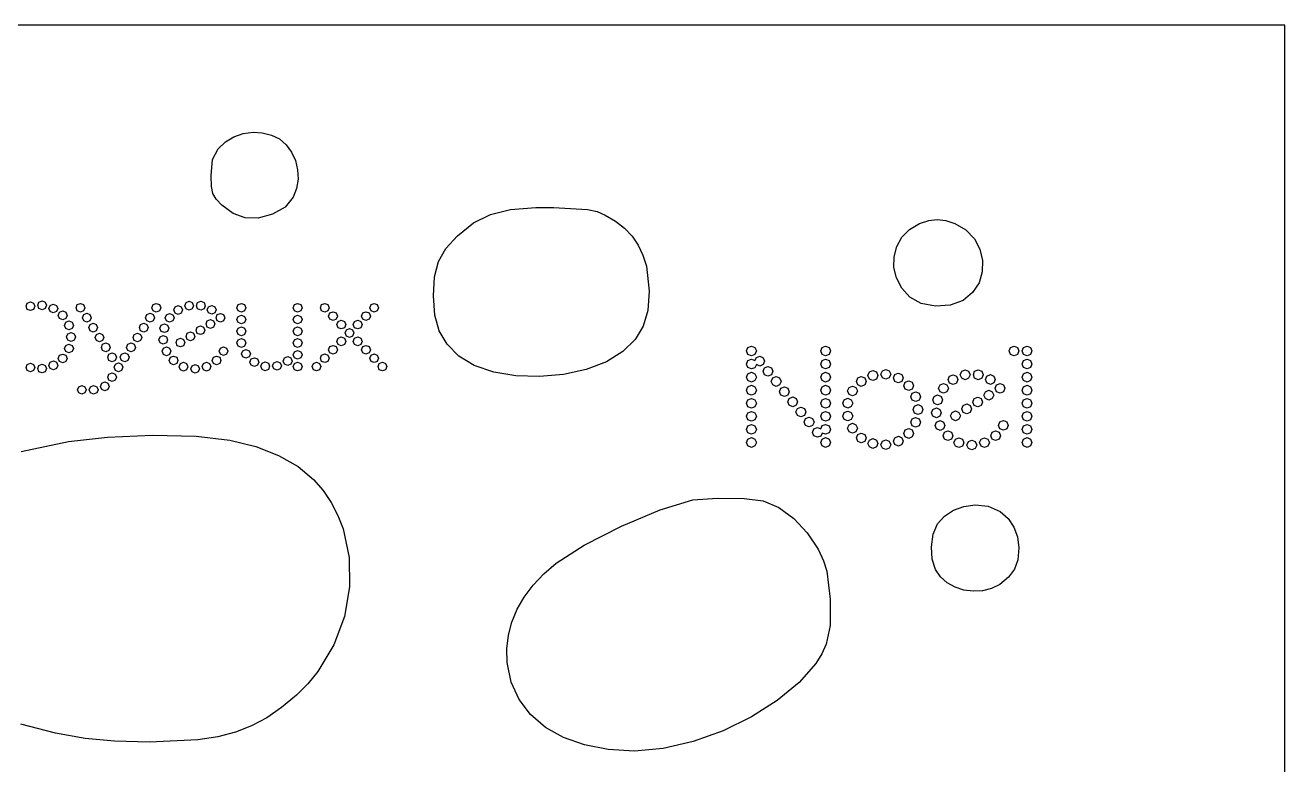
# Model space of a CAD drawing. Extents: x 0 to 84, y 0 to 59.2.
# Drawn here: x 29.6 to 84, y 27.3 to 59.2 of the extents above; entities that cross this region are included whole.
import ezdxf

# ---------------------------------------------------------------- set-up
doc = ezdxf.new("R2010")
doc.units = 0
doc.layers.get('0').update_dxf_attribs({"linetype": 'CONTINUOUS'})

msp = doc.modelspace()

# ---------------------------------------------------------------- linework, layer by layer
at = {"color": 7}
for points in [[(-0.000003, 59.2), (-0.000003, 29.600181), (-0.000003, -0.00008), (41.99996, -0.00008), (83.999923, -0.00008), (83.999923, 29.600181), (83.999923, 59.2), (41.99996, 59.2), (-0.000003, 59.2), (-0.000003, 59.2)], [(39.466572, 54.580375), (39.865917, 54.556249), (40.26385, 54.456021), (40.606766, 54.283338), (40.896686, 54.030017), (41.127869, 53.713012), (41.294574, 53.349275), (41.391061, 52.955761), (41.411588, 52.549423), (41.350414, 52.147215), (41.201799, 51.76609), (40.858991, 51.345432), (40.306184, 51.036281), (39.693225, 50.869453), (39.130117, 50.877499), (38.609009, 51.062942), (38.12205, 51.428306), (37.872653, 51.691201), (37.733479, 51.92998), (37.673057, 52.232115), (37.65991, 52.685076), (37.724781, 53.399826), (37.968151, 53.86115), (38.274787, 54.159052), (38.636404, 54.380972), (39.0385, 54.522786), (39.466572, 54.580375), (39.466572, 54.580375)], [(51.672685, 51.320708), (52.429835, 51.320267), (53.901654, 51.239085), (54.32192, 51.145259), (54.669973, 50.995712), (55.116962, 50.732626), (55.502756, 50.42931), (55.827847, 50.084815), (56.092728, 49.698188), (56.297889, 49.268479), (56.443824, 48.794738), (56.559982, 47.711351), (56.500891, 46.870439), (56.307892, 46.194298), (55.957392, 45.624595), (55.4258, 45.103), (54.716627, 44.654671), (53.844728, 44.324335), (52.866531, 44.113421), (51.838467, 44.023356), (50.816966, 44.055568), (49.858457, 44.211487), (49.019369, 44.492539), (48.356133, 44.900153), (47.842733, 45.423649), (47.503904, 45.996519), (47.3147, 46.673294), (47.250174, 47.508504), (47.299806, 48.334042), (47.468846, 48.993598), (47.787511, 49.559387), (48.286018, 50.103625), (48.976979, 50.657988), (49.712555, 51.026978), (50.581528, 51.238563), (51.672685, 51.320708), (51.672685, 51.320708)], [(68.998927, 50.803007), (69.365931, 50.760099), (69.76181, 50.631028), (70.239674, 50.352894), (70.600079, 49.974658), (70.839741, 49.52673), (70.955375, 49.039522), (70.943696, 48.543443), (70.801421, 48.068906), (70.525264, 47.64632), (70.111942, 47.306097), (69.554325, 47.099334), (68.91662, 47.061085), (68.302539, 47.182494), (67.815797, 47.454705), (67.467504, 47.844532), (67.239649, 48.279822), (67.129275, 48.738875), (67.133422, 49.199988), (67.249131, 49.641461), (67.473444, 50.041592), (67.803401, 50.378682), (68.236044, 50.631028), (68.631923, 50.760099), (68.998927, 50.803007), (68.998927, 50.803007)], [(29.862637, 47.250094), (29.99493, 47.194531), (30.050934, 47.057389), (29.99493, 46.920247), (29.862637, 46.869094), (29.725495, 46.920247), (29.669934, 47.057389), (29.725495, 47.194531), (29.862637, 47.250094), (29.862637, 47.250094)], [(30.360495, 47.290663), (30.497637, 47.235101), (30.553642, 47.102809), (30.497637, 46.965667), (30.360495, 46.909663), (30.228646, 46.965667), (30.172642, 47.102809), (30.228646, 47.235101), (30.360495, 47.290663), (30.360495, 47.290663)], [(30.848212, 47.153521), (30.985354, 47.097959), (31.041358, 46.965667), (30.985354, 46.828524), (30.848212, 46.772521), (30.716362, 46.828524), (30.660358, 46.965667), (30.716362, 47.097959), (30.848212, 47.153521), (30.848212, 47.153521)], [(31.254788, 46.854101), (31.386637, 46.798097), (31.442642, 46.660955), (31.386637, 46.528663), (31.254788, 46.473101), (31.117646, 46.528663), (31.061642, 46.660955), (31.117646, 46.798097), (31.254788, 46.854101), (31.254788, 46.854101)], [(32.021638, 47.184389), (32.153489, 47.128386), (32.209494, 46.996094), (32.153489, 46.858952), (32.021638, 46.803389), (31.884496, 46.858952), (31.828494, 46.996094), (31.884496, 47.128386), (32.021638, 47.184389), (32.021638, 47.184389)], [(32.295924, 46.757528), (32.427773, 46.701524), (32.483778, 46.564382), (32.427773, 46.432531), (32.295924, 46.376528), (32.158782, 46.432531), (32.102778, 46.564382), (32.158782, 46.701524), (32.295924, 46.757528), (32.295924, 46.757528)], [(35.023778, 46.757528), (35.15607, 46.701524), (35.211632, 46.564382), (35.15607, 46.432531), (35.023778, 46.376528), (34.886636, 46.432531), (34.830632, 46.564382), (34.886636, 46.701524), (35.023778, 46.757528), (35.023778, 46.757528)], [(35.293212, 47.184389), (35.430354, 47.128386), (35.485918, 46.996094), (35.430354, 46.858952), (35.293212, 46.803389), (35.16092, 46.858952), (35.104918, 46.996094), (35.16092, 47.128386), (35.293212, 47.184389), (35.293212, 47.184389)], [(36.23998, 47.087816), (36.371829, 47.031813), (36.427834, 46.899521), (36.371829, 46.762379), (36.23998, 46.706816), (36.102395, 46.762379), (36.046833, 46.899521), (36.102395, 47.031813), (36.23998, 47.087816), (36.23998, 47.087816)], [(36.706969, 47.27567), (36.844111, 47.219667), (36.900116, 47.082524), (36.844111, 46.950674), (36.706969, 46.89467), (36.575117, 46.950674), (36.519115, 47.082524), (36.575117, 47.219667), (36.706969, 47.27567), (36.706969, 47.27567)], [(37.214969, 47.27567), (37.352111, 47.219667), (37.408116, 47.082524), (37.352111, 46.950674), (37.214969, 46.89467), (37.077827, 46.950674), (37.027116, 47.082524), (37.077827, 47.219667), (37.214969, 47.27567), (37.214969, 47.27567)], [(37.687692, 47.092667), (37.819541, 47.036663), (37.875546, 46.899521), (37.819541, 46.76767), (37.687692, 46.711667), (37.55055, 46.76767), (37.494546, 46.899521), (37.55055, 47.036663), (37.687692, 47.092667), (37.687692, 47.092667)], [(38.965628, 47.184389), (39.09748, 47.128386), (39.153484, 46.996094), (39.09748, 46.858952), (38.965628, 46.803389), (38.828486, 46.858952), (38.772484, 46.996094), (38.828486, 47.128386), (38.965628, 47.184389), (38.965628, 47.184389)], [(41.393622, 47.184389), (41.530764, 47.128386), (41.586768, 46.996094), (41.530764, 46.858952), (41.393622, 46.803389), (41.261772, 46.858952), (41.205768, 46.996094), (41.261772, 47.128386), (41.393622, 47.184389), (41.393622, 47.184389)], [(42.56705, 47.184389), (42.6989, 47.128386), (42.754904, 46.996094), (42.6989, 46.858952), (42.56705, 46.803389), (42.429906, 46.858952), (42.373904, 46.996094), (42.429906, 47.128386), (42.56705, 47.184389), (42.56705, 47.184389)], [(42.922474, 46.823674), (43.054764, 46.76767), (43.110328, 46.630528), (43.054764, 46.498236), (42.922474, 46.442674), (42.78533, 46.498236), (42.729328, 46.630528), (42.78533, 46.76767), (42.922474, 46.823674), (42.922474, 46.823674)], [(44.339758, 46.823674), (44.4769, 46.76767), (44.532904, 46.630528), (44.4769, 46.498236), (44.339758, 46.442674), (44.207906, 46.498236), (44.151904, 46.630528), (44.207906, 46.76767), (44.339758, 46.823674), (44.339758, 46.823674)], [(44.695622, 47.184389), (44.832764, 47.128386), (44.888328, 46.996094), (44.832764, 46.858952), (44.695622, 46.803389), (44.56333, 46.858952), (44.507328, 46.996094), (44.56333, 47.128386), (44.695622, 47.184389), (44.695622, 47.184389)], [(31.523782, 46.422389), (31.656072, 46.366386), (31.712076, 46.229243), (31.656072, 46.096952), (31.523782, 46.041389), (31.386637, 46.096952), (31.331076, 46.229243), (31.386637, 46.366386), (31.523782, 46.422389), (31.523782, 46.422389)], [(32.564918, 46.325816), (32.70206, 46.269813), (32.758061, 46.137521), (32.70206, 46.000379), (32.564918, 45.944816), (32.433066, 46.000379), (32.377061, 46.137521), (32.433066, 46.269813), (32.564918, 46.325816), (32.564918, 46.325816)], [(34.749494, 46.325816), (34.886636, 46.269813), (34.942638, 46.137521), (34.886636, 46.000379), (34.749494, 45.944816), (34.61235, 46.000379), (34.561638, 46.137521), (34.61235, 46.269813), (34.749494, 46.325816), (34.749494, 46.325816)], [(35.640257, 46.30024), (35.77255, 46.244236), (35.828111, 46.107094), (35.77255, 45.975243), (35.640257, 45.91924), (35.503115, 45.975243), (35.447111, 46.107094), (35.503115, 46.244236), (35.640257, 46.30024), (35.640257, 46.30024)], [(35.863829, 46.747386), (36.000971, 46.691382), (36.056975, 46.559531), (36.000971, 46.422389), (35.863829, 46.366386), (35.73198, 46.422389), (35.675975, 46.559531), (35.73198, 46.691382), (35.863829, 46.747386), (35.863829, 46.747386)], [(37.199976, 46.213809), (37.331828, 46.158247), (37.387829, 46.025955), (37.331828, 45.888813), (37.199976, 45.832809), (37.062834, 45.888813), (37.006829, 46.025955), (37.062834, 46.158247), (37.199976, 46.213809), (37.199976, 46.213809)], [(37.631688, 46.483243), (37.76398, 46.42724), (37.819541, 46.295389), (37.76398, 46.158247), (37.631688, 46.102243), (37.494546, 46.158247), (37.438541, 46.295389), (37.494546, 46.42724), (37.631688, 46.483243), (37.631688, 46.483243)], [(38.0634, 46.752236), (38.195692, 46.696674), (38.251253, 46.559531), (38.195692, 46.42724), (38.0634, 46.371236), (37.926258, 46.42724), (37.870253, 46.559531), (37.926258, 46.696674), (38.0634, 46.752236), (38.0634, 46.752236)], [(38.965628, 46.676389), (39.09748, 46.620386), (39.153484, 46.488094), (39.09748, 46.350952), (38.965628, 46.295389), (38.828486, 46.350952), (38.772484, 46.488094), (38.828486, 46.620386), (38.965628, 46.676389), (38.965628, 46.676389)], [(41.393622, 46.676389), (41.530764, 46.620386), (41.586768, 46.488094), (41.530764, 46.350952), (41.393622, 46.295389), (41.261772, 46.350952), (41.205768, 46.488094), (41.261772, 46.620386), (41.393622, 46.676389), (41.393622, 46.676389)], [(43.277896, 46.457667), (43.410188, 46.401663), (43.466192, 46.269813), (43.410188, 46.13267), (43.277896, 46.076667), (43.140754, 46.13267), (43.085192, 46.269813), (43.140754, 46.401663), (43.277896, 46.457667), (43.277896, 46.457667)], [(43.984334, 46.457667), (44.121476, 46.401663), (44.17748, 46.269813), (44.121476, 46.13267), (43.984334, 46.076667), (43.852042, 46.13267), (43.79648, 46.269813), (43.852042, 46.401663), (43.984334, 46.457667), (43.984334, 46.457667)], [(31.615504, 45.924531), (31.747354, 45.868528), (31.803358, 45.736236), (31.747354, 45.599094), (31.615504, 45.543531), (31.478362, 45.599094), (31.422358, 45.736236), (31.478362, 45.868528), (31.615504, 45.924531), (31.615504, 45.924531)], [(32.839202, 45.898955), (32.976784, 45.842952), (33.032348, 45.711101), (32.976784, 45.573959), (32.839202, 45.517955), (32.70735, 45.573959), (32.651348, 45.711101), (32.70735, 45.842952), (32.839202, 45.898955), (32.839202, 45.898955)], [(34.475208, 45.898955), (34.61235, 45.842952), (34.668354, 45.711101), (34.61235, 45.573959), (34.475208, 45.517955), (34.342918, 45.573959), (34.287354, 45.711101), (34.342918, 45.842952), (34.475208, 45.898955), (34.475208, 45.898955)], [(35.594395, 45.797531), (35.726687, 45.741528), (35.782692, 45.604386), (35.726687, 45.472094), (35.594395, 45.416531), (35.457253, 45.472094), (35.401691, 45.604386), (35.457253, 45.741528), (35.594395, 45.797531), (35.594395, 45.797531)], [(36.336111, 45.680674), (36.468404, 45.62467), (36.524405, 45.487528), (36.468404, 45.355236), (36.336111, 45.299674), (36.198969, 45.355236), (36.143405, 45.487528), (36.198969, 45.62467), (36.336111, 45.680674), (36.336111, 45.680674)], [(36.768264, 45.949667), (36.900116, 45.893663), (36.956117, 45.756521), (36.900116, 45.62467), (36.768264, 45.568667), (36.631122, 45.62467), (36.575117, 45.756521), (36.631122, 45.893663), (36.768264, 45.949667), (36.768264, 45.949667)], [(38.965628, 46.168389), (39.09748, 46.112386), (39.153484, 45.980094), (39.09748, 45.842952), (38.965628, 45.787389), (38.828486, 45.842952), (38.772484, 45.980094), (38.828486, 46.112386), (38.965628, 46.168389), (38.965628, 46.168389)], [(41.393622, 46.168389), (41.530764, 46.112386), (41.586768, 45.980094), (41.530764, 45.842952), (41.393622, 45.787389), (41.261772, 45.842952), (41.205768, 45.980094), (41.261772, 46.112386), (41.393622, 46.168389), (41.393622, 46.168389)], [(43.277896, 45.731386), (43.410188, 45.675382), (43.466192, 45.543531), (43.410188, 45.406389), (43.277896, 45.350386), (43.140754, 45.406389), (43.085192, 45.543531), (43.140754, 45.675382), (43.277896, 45.731386), (43.277896, 45.731386)], [(43.633762, 46.096952), (43.765612, 46.041389), (43.821616, 45.904247), (43.765612, 45.771955), (43.633762, 45.715952), (43.496618, 45.771955), (43.440616, 45.904247), (43.496618, 46.041389), (43.633762, 46.096952), (43.633762, 46.096952)], [(43.984334, 45.731386), (44.121476, 45.675382), (44.17748, 45.543531), (44.121476, 45.406389), (43.984334, 45.350386), (43.852042, 45.406389), (43.79648, 45.543531), (43.852042, 45.675382), (43.984334, 45.731386), (43.984334, 45.731386)], [(31.51893, 45.426674), (31.656072, 45.37067), (31.712076, 45.238379), (31.656072, 45.101236), (31.51893, 45.045674), (31.386637, 45.101236), (31.331076, 45.238379), (31.386637, 45.37067), (31.51893, 45.426674), (31.51893, 45.426674)], [(33.113928, 45.472094), (33.245778, 45.416531), (33.301782, 45.279389), (33.245778, 45.147097), (33.113928, 45.091094), (32.976784, 45.147097), (32.920782, 45.279389), (32.976784, 45.416531), (33.113928, 45.472094), (33.113928, 45.472094)], [(34.205774, 45.472094), (34.338066, 45.416531), (34.39407, 45.279389), (34.338066, 45.147097), (34.205774, 45.091094), (34.068632, 45.147097), (34.01307, 45.279389), (34.068632, 45.416531), (34.205774, 45.472094), (34.205774, 45.472094)], [(35.73198, 45.304524), (35.869122, 45.248521), (35.924683, 45.11667), (35.869122, 44.979528), (35.73198, 44.923524), (35.599687, 44.979528), (35.543683, 45.11667), (35.599687, 45.248521), (35.73198, 45.304524), (35.73198, 45.304524)], [(38.195692, 45.309816), (38.327541, 45.253813), (38.383546, 45.11667), (38.327541, 44.984379), (38.195692, 44.928816), (38.05855, 44.984379), (38.002546, 45.11667), (38.05855, 45.253813), (38.195692, 45.309816), (38.195692, 45.309816)], [(38.965628, 45.660389), (39.09748, 45.604386), (39.153484, 45.472094), (39.09748, 45.334952), (38.965628, 45.279389), (38.828486, 45.334952), (38.772484, 45.472094), (38.828486, 45.604386), (38.965628, 45.660389), (38.965628, 45.660389)], [(39.163626, 45.192959), (39.295476, 45.136955), (39.35148, 45.004663), (39.295476, 44.867521), (39.163626, 44.811959), (39.026484, 44.867521), (38.97048, 45.004663), (39.026484, 45.136955), (39.163626, 45.192959), (39.163626, 45.192959)], [(41.393622, 45.660389), (41.530764, 45.604386), (41.586768, 45.472094), (41.530764, 45.334952), (41.393622, 45.279389), (41.261772, 45.334952), (41.205768, 45.472094), (41.261772, 45.604386), (41.393622, 45.660389), (41.393622, 45.660389)], [(41.393622, 45.152389), (41.530764, 45.096386), (41.586768, 44.964094), (41.530764, 44.826952), (41.393622, 44.771389), (41.261772, 44.826952), (41.205768, 44.964094), (41.261772, 45.096386), (41.393622, 45.152389), (41.393622, 45.152389)], [(42.922474, 45.37067), (43.054764, 45.314667), (43.110328, 45.177524), (43.054764, 45.045674), (42.922474, 44.98967), (42.78533, 45.045674), (42.729328, 45.177524), (42.78533, 45.314667), (42.922474, 45.37067), (42.922474, 45.37067)], [(44.339758, 45.37067), (44.4769, 45.314667), (44.532904, 45.177524), (44.4769, 45.045674), (44.339758, 44.98967), (44.207906, 45.045674), (44.151904, 45.177524), (44.207906, 45.314667), (44.339758, 45.37067), (44.339758, 45.37067)], [(60.982052, 45.337156), (61.128896, 45.27542), (61.191073, 45.128576), (61.128896, 44.976), (60.982052, 44.913823), (60.829916, 44.976), (60.767739, 45.128576), (60.829916, 45.27542), (60.982052, 45.337156), (60.982052, 45.337156)], [(64.182629, 45.337156), (64.329472, 45.27542), (64.391649, 45.128576), (64.329472, 44.976), (64.182629, 44.913823), (64.030052, 44.976), (63.968316, 45.128576), (64.030052, 45.27542), (64.182629, 45.337156), (64.182629, 45.337156)], [(72.314156, 45.337156), (72.461, 45.27542), (72.523177, 45.128576), (72.461, 44.976), (72.314156, 44.913823), (72.16202, 44.976), (72.099843, 45.128576), (72.16202, 45.27542), (72.314156, 45.337156), (72.314156, 45.337156)], [(72.878601, 45.337156), (73.025444, 45.27542), (73.087621, 45.128576), (73.025444, 44.976), (72.878601, 44.913823), (72.726465, 44.976), (72.664288, 45.128576), (72.726465, 45.27542), (72.878601, 45.337156), (72.878601, 45.337156)], [(29.862637, 44.603379), (29.99493, 44.547816), (30.050934, 44.410674), (29.99493, 44.278382), (29.862637, 44.222379), (29.725495, 44.278382), (29.669934, 44.410674), (29.725495, 44.547816), (29.862637, 44.603379), (29.862637, 44.603379)], [(30.853504, 44.695101), (30.985354, 44.639097), (31.041358, 44.501955), (30.985354, 44.369663), (30.853504, 44.314101), (30.716362, 44.369663), (30.660358, 44.501955), (30.716362, 44.639097), (30.853504, 44.695101), (30.853504, 44.695101)], [(31.254788, 44.994521), (31.386637, 44.938959), (31.442642, 44.806667), (31.386637, 44.669524), (31.254788, 44.613521), (31.117646, 44.669524), (31.061642, 44.806667), (31.117646, 44.938959), (31.254788, 44.994521), (31.254788, 44.994521)], [(33.388212, 45.045674), (33.520062, 44.98967), (33.576066, 44.852528), (33.520062, 44.720236), (33.388212, 44.664674), (33.25107, 44.720236), (33.195066, 44.852528), (33.25107, 44.98967), (33.388212, 45.045674), (33.388212, 45.045674)], [(33.657206, 44.613521), (33.794348, 44.557959), (33.85035, 44.425667), (33.794348, 44.288524), (33.657206, 44.232521), (33.525354, 44.288524), (33.46935, 44.425667), (33.525354, 44.557959), (33.657206, 44.613521), (33.657206, 44.613521)], [(33.93149, 45.045674), (34.063782, 44.98967), (34.119784, 44.852528), (34.063782, 44.720236), (33.93149, 44.664674), (33.794348, 44.720236), (33.738784, 44.852528), (33.794348, 44.98967), (33.93149, 45.045674), (33.93149, 45.045674)], [(36.036692, 44.908531), (36.173834, 44.852528), (36.229395, 44.715386), (36.173834, 44.583094), (36.036692, 44.527531), (35.904399, 44.583094), (35.848395, 44.715386), (35.904399, 44.852528), (36.036692, 44.908531), (36.036692, 44.908531)], [(36.463111, 44.639097), (36.600253, 44.583094), (36.656257, 44.445952), (36.600253, 44.314101), (36.463111, 44.258097), (36.331262, 44.314101), (36.275257, 44.445952), (36.331262, 44.583094), (36.463111, 44.639097), (36.463111, 44.639097)], [(37.464118, 44.639097), (37.595969, 44.583094), (37.651971, 44.451243), (37.595969, 44.314101), (37.464118, 44.258097), (37.326976, 44.314101), (37.270971, 44.451243), (37.326976, 44.583094), (37.464118, 44.639097), (37.464118, 44.639097)], [(37.89098, 44.908531), (38.028122, 44.852528), (38.083683, 44.715386), (38.028122, 44.583094), (37.89098, 44.527531), (37.758688, 44.583094), (37.702683, 44.715386), (37.758688, 44.852528), (37.89098, 44.908531), (37.89098, 44.908531)], [(39.52434, 44.837094), (39.656192, 44.781531), (39.712194, 44.64924), (39.656192, 44.512097), (39.52434, 44.456094), (39.387198, 44.512097), (39.331194, 44.64924), (39.387198, 44.781531), (39.52434, 44.837094), (39.52434, 44.837094)], [(39.996622, 44.654531), (40.128914, 44.598528), (40.184476, 44.466236), (40.128914, 44.329094), (39.996622, 44.273531), (39.85948, 44.329094), (39.803476, 44.466236), (39.85948, 44.598528), (39.996622, 44.654531), (39.996622, 44.654531)], [(40.504622, 44.674816), (40.636914, 44.618813), (40.692476, 44.48167), (40.636914, 44.349379), (40.504622, 44.293816), (40.36748, 44.349379), (40.311476, 44.48167), (40.36748, 44.618813), (40.504622, 44.674816), (40.504622, 44.674816)], [(40.967202, 44.882955), (41.099052, 44.826952), (41.155056, 44.689809), (41.099052, 44.552667), (40.967202, 44.501955), (40.829618, 44.552667), (40.774056, 44.689809), (40.829618, 44.826952), (40.967202, 44.882955), (40.967202, 44.882955)], [(41.393622, 44.644389), (41.530764, 44.588386), (41.586768, 44.456094), (41.530764, 44.318952), (41.393622, 44.263389), (41.261772, 44.318952), (41.205768, 44.456094), (41.261772, 44.588386), (41.393622, 44.644389), (41.393622, 44.644389)], [(42.211184, 44.644389), (42.343476, 44.588386), (42.39948, 44.456094), (42.343476, 44.318952), (42.211184, 44.263389), (42.074042, 44.318952), (42.01848, 44.456094), (42.074042, 44.588386), (42.211184, 44.644389), (42.211184, 44.644389)], [(42.56705, 45.004663), (42.6989, 44.949101), (42.754904, 44.816809), (42.6989, 44.679667), (42.56705, 44.623663), (42.429906, 44.679667), (42.373904, 44.816809), (42.429906, 44.949101), (42.56705, 45.004663), (42.56705, 45.004663)], [(44.695622, 45.004663), (44.832764, 44.949101), (44.888328, 44.816809), (44.832764, 44.679667), (44.695622, 44.623663), (44.56333, 44.679667), (44.507328, 44.816809), (44.56333, 44.949101), (44.695622, 45.004663), (44.695622, 45.004663)], [(45.051046, 44.644389), (45.188188, 44.588386), (45.244192, 44.456094), (45.188188, 44.318952), (45.051046, 44.263389), (44.918754, 44.318952), (44.863192, 44.456094), (44.918754, 44.588386), (45.051046, 44.644389), (45.051046, 44.644389)], [(61.337916, 44.897066), (61.48476, 44.834889), (61.546497, 44.688045), (61.48476, 44.53591), (61.337916, 44.473733), (61.191073, 44.53591), (61.127484, 44.396077), (60.982052, 44.349379), (60.829916, 44.411556), (60.767739, 44.564132), (60.829916, 44.710976), (60.982052, 44.772712), (61.128896, 44.716267), (61.192483, 44.851822), (61.337916, 44.897066), (61.337916, 44.897066)], [(64.182629, 44.772712), (64.329472, 44.710976), (64.391649, 44.564132), (64.329472, 44.411556), (64.182629, 44.349379), (64.030052, 44.411556), (63.968316, 44.564132), (64.030052, 44.710976), (64.182629, 44.772712), (64.182629, 44.772712)], [(72.878601, 44.772712), (73.025444, 44.710976), (73.087621, 44.564132), (73.025444, 44.411556), (72.878601, 44.349379), (72.726465, 44.411556), (72.664288, 44.564132), (72.726465, 44.710976), (72.878601, 44.772712), (72.878601, 44.772712)], [(30.365788, 44.557959), (30.497637, 44.501955), (30.553642, 44.364813), (30.497637, 44.232521), (30.365788, 44.176959), (30.228646, 44.232521), (30.172642, 44.364813), (30.228646, 44.501955), (30.365788, 44.557959), (30.365788, 44.557959)], [(33.388212, 44.187101), (33.520062, 44.131097), (33.576066, 43.999247), (33.520062, 43.861663), (33.388212, 43.806101), (33.25107, 43.861663), (33.195066, 43.999247), (33.25107, 44.131097), (33.388212, 44.187101), (33.388212, 44.187101)], [(36.966262, 44.547816), (37.103404, 44.491813), (37.159406, 44.35467), (37.103404, 44.222379), (36.966262, 44.166816), (36.833969, 44.222379), (36.778405, 44.35467), (36.833969, 44.491813), (36.966262, 44.547816), (36.966262, 44.547816)], [(60.982052, 44.208267), (61.128896, 44.146531), (61.191073, 43.999688), (61.128896, 43.847111), (60.982052, 43.784934), (60.829916, 43.847111), (60.767739, 43.999688), (60.829916, 44.146531), (60.982052, 44.208267), (60.982052, 44.208267)], [(61.69334, 44.456976), (61.840184, 44.394799), (61.902361, 44.247955), (61.840184, 44.095379), (61.69334, 44.033643), (61.541204, 44.095379), (61.479027, 44.247955), (61.541204, 44.394799), (61.69334, 44.456976), (61.69334, 44.456976)], [(64.182629, 44.208267), (64.329472, 44.146531), (64.391649, 43.999688), (64.329472, 43.847111), (64.182629, 43.784934), (64.030052, 43.847111), (63.968316, 43.999688), (64.030052, 44.146531), (64.182629, 44.208267), (64.182629, 44.208267)], [(66.223888, 44.28191), (66.370732, 44.219733), (66.432468, 44.067156), (66.370732, 43.915021), (66.223888, 43.858576), (66.071312, 43.915021), (66.009135, 44.067156), (66.071312, 44.219733), (66.223888, 44.28191), (66.223888, 44.28191)], [(66.776867, 44.326889), (66.929444, 44.264712), (66.99162, 44.118309), (66.929444, 43.965733), (66.776867, 43.903556), (66.630024, 43.965733), (66.568287, 44.118309), (66.630024, 44.264712), (66.776867, 44.326889), (66.776867, 44.326889)], [(67.318822, 44.174754), (67.471398, 44.112576), (67.533135, 43.965733), (67.471398, 43.813156), (67.318822, 43.75142), (67.171979, 43.813156), (67.109802, 43.965733), (67.171979, 44.112576), (67.318822, 44.174754), (67.318822, 44.174754)], [(69.682434, 44.101111), (69.829277, 44.038934), (69.891014, 43.892531), (69.829277, 43.739955), (69.682434, 43.677778), (69.529857, 43.739955), (69.46768, 43.892531), (69.529857, 44.038934), (69.682434, 44.101111), (69.682434, 44.101111)], [(70.201458, 44.310132), (70.354034, 44.247955), (70.416211, 44.095379), (70.354034, 43.948976), (70.201458, 43.886799), (70.055055, 43.948976), (69.992878, 44.095379), (70.055055, 44.247955), (70.201458, 44.310132), (70.201458, 44.310132)], [(70.765903, 44.310132), (70.918479, 44.247955), (70.980656, 44.095379), (70.918479, 43.948976), (70.765903, 43.886799), (70.613767, 43.948976), (70.557322, 44.095379), (70.613767, 44.247955), (70.765903, 44.310132), (70.765903, 44.310132)], [(71.2911, 44.106844), (71.437944, 44.044667), (71.499681, 43.892531), (71.437944, 43.745688), (71.2911, 43.683511), (71.138524, 43.745688), (71.076347, 43.892531), (71.138524, 44.044667), (71.2911, 44.106844), (71.2911, 44.106844)], [(72.878601, 44.208267), (73.025444, 44.146531), (73.087621, 43.999688), (73.025444, 43.847111), (72.878601, 43.784934), (72.726465, 43.847111), (72.664288, 43.999688), (72.726465, 44.146531), (72.878601, 44.208267), (72.878601, 44.208267)], [(32.077201, 43.638531), (32.214784, 43.582528), (32.270348, 43.450236), (32.214784, 43.313094), (32.077201, 43.257531), (31.945349, 43.313094), (31.889348, 43.450236), (31.945349, 43.582528), (32.077201, 43.638531), (32.077201, 43.638531)], [(32.585201, 43.638531), (32.722784, 43.582528), (32.778348, 43.450236), (32.722784, 43.313094), (32.585201, 43.257531), (32.45335, 43.313094), (32.397348, 43.450236), (32.45335, 43.582528), (32.585201, 43.638531), (32.585201, 43.638531)], [(33.072918, 43.790667), (33.205208, 43.734663), (33.261212, 43.597521), (33.205208, 43.46567), (33.072918, 43.409667), (32.935773, 43.46567), (32.880212, 43.597521), (32.935773, 43.734663), (33.072918, 43.790667), (33.072918, 43.790667)], [(60.982052, 43.643823), (61.128896, 43.582087), (61.191073, 43.435243), (61.128896, 43.282667), (60.982052, 43.22049), (60.829916, 43.282667), (60.767739, 43.435243), (60.829916, 43.582087), (60.982052, 43.643823), (60.982052, 43.643823)], [(62.049204, 44.022177), (62.195608, 43.96), (62.257785, 43.807865), (62.195608, 43.661021), (62.049204, 43.598844), (61.896628, 43.661021), (61.834451, 43.807865), (61.896628, 43.96), (62.049204, 44.022177), (62.049204, 44.022177)], [(62.404628, 43.582087), (62.551472, 43.51991), (62.613649, 43.367333), (62.551472, 43.22049), (62.404628, 43.158754), (62.252052, 43.22049), (62.190316, 43.367333), (62.252052, 43.51991), (62.404628, 43.582087), (62.404628, 43.582087)], [(64.182629, 43.643823), (64.329472, 43.582087), (64.391649, 43.435243), (64.329472, 43.282667), (64.182629, 43.22049), (64.030052, 43.282667), (63.968316, 43.435243), (64.030052, 43.582087), (64.182629, 43.643823), (64.182629, 43.643823)], [(65.337534, 43.610309), (65.49011, 43.548132), (65.552287, 43.401288), (65.49011, 43.248712), (65.337534, 43.186976), (65.19069, 43.248712), (65.128954, 43.401288), (65.19069, 43.548132), (65.337534, 43.610309), (65.337534, 43.610309)], [(65.715888, 44.022177), (65.868024, 43.96), (65.930201, 43.813156), (65.868024, 43.661021), (65.715888, 43.598844), (65.569044, 43.661021), (65.506867, 43.813156), (65.569044, 43.96), (65.715888, 44.022177), (65.715888, 44.022177)], [(67.770378, 43.841379), (67.917221, 43.779643), (67.979398, 43.627066), (67.917221, 43.480222), (67.770378, 43.418045), (67.617802, 43.480222), (67.556065, 43.627066), (67.617802, 43.779643), (67.770378, 43.841379), (67.770378, 43.841379)], [(69.264833, 43.723198), (69.416968, 43.661021), (69.479145, 43.514177), (69.416968, 43.361601), (69.264833, 43.299865), (69.117989, 43.361601), (69.055812, 43.514177), (69.117989, 43.661021), (69.264833, 43.723198), (69.264833, 43.723198)], [(71.708701, 43.72849), (71.855545, 43.666754), (71.917722, 43.514177), (71.855545, 43.367333), (71.708701, 43.305156), (71.556125, 43.367333), (71.494388, 43.514177), (71.556125, 43.666754), (71.708701, 43.72849), (71.708701, 43.72849)], [(72.878601, 43.643823), (73.025444, 43.582087), (73.087621, 43.435243), (73.025444, 43.282667), (72.878601, 43.22049), (72.726465, 43.282667), (72.664288, 43.435243), (72.726465, 43.582087), (72.878601, 43.643823), (72.878601, 43.643823)], [(60.982052, 43.079379), (61.128896, 43.017643), (61.191073, 42.870799), (61.128896, 42.718222), (60.982052, 42.656045), (60.829916, 42.718222), (60.767739, 42.870799), (60.829916, 43.017643), (60.982052, 43.079379), (60.982052, 43.079379)], [(62.760052, 43.141556), (62.906896, 43.079379), (62.969073, 42.932976), (62.906896, 42.7804), (62.760052, 42.718222), (62.607916, 42.7804), (62.545739, 42.932976), (62.607916, 43.079379), (62.760052, 43.141556), (62.760052, 43.141556)], [(64.182629, 43.079379), (64.329472, 43.017643), (64.391649, 42.870799), (64.329472, 42.718222), (64.182629, 42.656045), (64.030052, 42.718222), (63.968316, 42.870799), (64.030052, 43.017643), (64.182629, 43.079379), (64.182629, 43.079379)], [(65.139978, 43.085111), (65.286822, 43.022934), (65.348999, 42.876531), (65.286822, 42.723955), (65.139978, 42.661778), (64.987842, 42.723955), (64.925666, 42.876531), (64.987842, 43.022934), (65.139978, 43.085111), (65.139978, 43.085111)], [(68.069357, 43.361601), (68.216201, 43.299865), (68.278378, 43.147288), (68.216201, 43.000445), (68.069357, 42.938267), (67.917221, 43.000445), (67.855044, 43.147288), (67.917221, 43.299865), (68.069357, 43.361601), (68.069357, 43.361601)], [(69.016125, 43.226222), (69.162968, 43.164045), (69.225145, 43.01191), (69.162968, 42.865066), (69.016125, 42.802889), (68.863989, 42.865066), (68.801812, 43.01191), (68.863989, 43.164045), (69.016125, 43.226222), (69.016125, 43.226222)], [(70.749146, 43.130531), (70.895989, 43.068354), (70.958166, 42.921511), (70.895989, 42.768934), (70.749146, 42.707198), (70.596569, 42.768934), (70.534833, 42.921511), (70.596569, 43.068354), (70.749146, 43.130531), (70.749146, 43.130531)], [(71.228923, 43.429511), (71.375767, 43.367333), (71.437944, 43.22049), (71.375767, 43.068354), (71.228923, 43.006177), (71.076347, 43.068354), (71.014611, 43.22049), (71.076347, 43.367333), (71.228923, 43.429511), (71.228923, 43.429511)], [(72.878601, 43.079379), (73.025444, 43.017643), (73.087621, 42.870799), (73.025444, 42.718222), (72.878601, 42.656045), (72.726465, 42.718222), (72.664288, 42.870799), (72.726465, 43.017643), (72.878601, 43.079379), (72.878601, 43.079379)], [(60.982052, 42.514934), (61.128896, 42.453198), (61.191073, 42.306354), (61.128896, 42.153778), (60.982052, 42.091601), (60.829916, 42.153778), (60.767739, 42.306354), (60.829916, 42.453198), (60.982052, 42.514934), (60.982052, 42.514934)], [(63.115916, 42.701465), (63.26276, 42.639288), (63.324497, 42.492445), (63.26276, 42.340309), (63.115916, 42.278132), (62.96334, 42.340309), (62.901163, 42.492445), (62.96334, 42.639288), (63.115916, 42.701465), (63.115916, 42.701465)], [(64.182629, 42.514934), (64.329472, 42.453198), (64.391649, 42.306354), (64.329472, 42.153778), (64.182629, 42.091601), (64.030052, 42.153778), (63.968316, 42.306354), (64.030052, 42.453198), (64.182629, 42.514934), (64.182629, 42.514934)], [(65.139978, 42.5264), (65.286822, 42.464222), (65.348999, 42.317379), (65.286822, 42.165243), (65.139978, 42.103066), (64.987842, 42.165243), (64.925666, 42.317379), (64.987842, 42.464222), (65.139978, 42.5264), (65.139978, 42.5264)], [(68.171221, 42.808622), (68.318065, 42.746445), (68.379802, 42.599601), (68.318065, 42.447465), (68.171221, 42.385288), (68.018645, 42.447465), (67.956468, 42.599601), (68.018645, 42.746445), (68.171221, 42.808622), (68.171221, 42.808622)], [(68.965413, 42.667511), (69.112257, 42.605333), (69.174433, 42.453198), (69.112257, 42.306354), (68.965413, 42.244177), (68.813277, 42.306354), (68.7511, 42.453198), (68.813277, 42.605333), (68.965413, 42.667511), (68.965413, 42.667511)], [(69.78959, 42.537865), (69.936434, 42.475688), (69.99861, 42.323111), (69.936434, 42.176267), (69.78959, 42.114531), (69.637014, 42.176267), (69.575277, 42.323111), (69.637014, 42.475688), (69.78959, 42.537865), (69.78959, 42.537865)], [(70.269368, 42.836844), (70.416211, 42.774667), (70.478388, 42.622531), (70.416211, 42.475688), (70.269368, 42.413511), (70.116792, 42.475688), (70.055055, 42.622531), (70.116792, 42.774667), (70.269368, 42.836844), (70.269368, 42.836844)], [(72.878601, 42.514934), (73.025444, 42.453198), (73.087621, 42.306354), (73.025444, 42.153778), (72.878601, 42.091601), (72.726465, 42.153778), (72.664288, 42.306354), (72.726465, 42.453198), (72.878601, 42.514934), (72.878601, 42.514934)], [(60.982052, 41.95049), (61.128896, 41.888754), (61.191073, 41.74191), (61.128896, 41.589333), (60.982052, 41.527156), (60.829916, 41.589333), (60.767739, 41.74191), (60.829916, 41.888754), (60.982052, 41.95049), (60.982052, 41.95049)], [(63.47134, 42.266667), (63.618184, 42.20449), (63.680361, 42.052354), (63.618184, 41.905511), (63.47134, 41.843333), (63.319205, 41.905511), (63.257028, 42.052354), (63.319205, 42.20449), (63.47134, 42.266667), (63.47134, 42.266667)], [(64.182629, 41.95049), (64.329472, 41.888754), (64.391649, 41.74191), (64.329472, 41.589333), (64.182629, 41.527156), (64.035785, 41.583601), (63.972417, 41.448266), (63.827205, 41.403243), (63.674628, 41.46542), (63.612452, 41.611823), (63.674628, 41.7644), (63.827205, 41.826576), (63.973608, 41.7644), (64.037195, 41.904011), (64.182629, 41.95049), (64.182629, 41.95049)], [(65.337534, 42.001643), (65.49011, 41.939465), (65.552287, 41.792622), (65.49011, 41.640045), (65.337534, 41.578309), (65.19069, 41.640045), (65.128954, 41.792622), (65.19069, 41.939465), (65.337534, 42.001643), (65.337534, 42.001643)], [(68.064065, 42.255643), (68.216201, 42.193465), (68.278378, 42.046622), (68.216201, 41.894045), (68.064065, 41.832309), (67.917221, 41.894045), (67.855044, 42.046622), (67.917221, 42.193465), (68.064065, 42.255643), (68.064065, 42.255643)], [(69.117989, 42.119823), (69.270125, 42.058087), (69.332302, 41.911243), (69.270125, 41.758667), (69.117989, 41.69649), (68.971145, 41.758667), (68.908968, 41.911243), (68.971145, 42.058087), (69.117989, 42.119823), (69.117989, 42.119823)], [(71.855545, 42.125556), (72.002388, 42.063379), (72.064125, 41.911243), (72.002388, 41.7644), (71.855545, 41.702222), (71.702969, 41.7644), (71.640792, 41.911243), (71.702969, 42.063379), (71.855545, 42.125556), (71.855545, 42.125556)], [(72.878601, 41.95049), (73.025444, 41.888754), (73.087621, 41.74191), (73.025444, 41.589333), (72.878601, 41.527156), (72.726465, 41.589333), (72.664288, 41.74191), (72.726465, 41.888754), (72.878601, 41.95049), (72.878601, 41.95049)], [(35.13314, 41.483941), (37.008723, 41.440529), (38.472182, 41.278007), (39.583869, 40.998603), (40.572183, 40.614024), (41.413496, 40.135678), (42.084184, 39.574972), (42.496054, 39.094702), (42.844716, 38.574985), (43.130622, 38.021365), (43.354222, 37.439388), (43.616314, 36.212541), (43.634606, 34.938801), (43.41271, 33.662526), (42.95424, 32.428076), (42.262809, 31.279808), (41.830862, 30.751854), (41.34203, 30.26208), (40.697425, 29.72483), (40.059707, 29.283899), (39.404267, 28.931679), (38.706497, 28.66056), (37.94179, 28.462934), (37.085538, 28.331193), (34.999965, 28.23493), (33.487743, 28.265969), (32.215707, 28.3819), (30.946296, 28.61694), (29.44195, 29.005309)], [(29.458176, 40.781717), (31.499969, 41.223767), (33.183992, 41.410875), (35.13314, 41.483941), (35.13314, 41.483941)], [(60.982052, 41.386045), (61.128896, 41.324309), (61.191073, 41.177465), (61.128896, 41.024889), (60.982052, 40.962712), (60.829916, 41.024889), (60.767739, 41.177465), (60.829916, 41.324309), (60.982052, 41.386045), (60.982052, 41.386045)], [(64.182629, 41.386045), (64.329472, 41.324309), (64.391649, 41.177465), (64.329472, 41.024889), (64.182629, 40.962712), (64.030052, 41.024889), (63.968316, 41.177465), (64.030052, 41.324309), (64.182629, 41.386045), (64.182629, 41.386045)], [(65.72162, 41.583601), (65.868024, 41.521865), (65.930201, 41.375021), (65.868024, 41.222445), (65.72162, 41.160267), (65.569044, 41.222445), (65.506867, 41.375021), (65.569044, 41.521865), (65.72162, 41.583601), (65.72162, 41.583601)], [(66.223888, 41.341066), (66.370732, 41.278889), (66.432468, 41.126754), (66.370732, 40.97991), (66.223888, 40.917733), (66.071312, 40.97991), (66.009135, 41.126754), (66.071312, 41.278889), (66.223888, 41.341066), (66.223888, 41.341066)], [(67.324555, 41.44249), (67.471398, 41.380754), (67.533135, 41.228177), (67.471398, 41.081333), (67.324555, 41.019156), (67.171979, 41.081333), (67.109802, 41.228177), (67.171979, 41.380754), (67.324555, 41.44249), (67.324555, 41.44249)], [(67.770378, 41.775865), (67.917221, 41.713688), (67.979398, 41.566844), (67.917221, 41.414267), (67.770378, 41.352531), (67.617802, 41.414267), (67.556065, 41.566844), (67.617802, 41.713688), (67.770378, 41.775865), (67.770378, 41.775865)], [(69.456656, 41.679733), (69.608792, 41.617556), (69.670969, 41.46542), (69.608792, 41.318576), (69.456656, 41.2564), (69.309812, 41.318576), (69.247635, 41.46542), (69.309812, 41.617556), (69.456656, 41.679733), (69.456656, 41.679733)], [(69.930701, 41.380754), (70.083277, 41.318576), (70.145014, 41.166), (70.083277, 41.019156), (69.930701, 40.95742), (69.783857, 41.019156), (69.72168, 41.166), (69.783857, 41.318576), (69.930701, 41.380754), (69.930701, 41.380754)], [(71.042833, 41.380754), (71.189236, 41.318576), (71.251413, 41.171733), (71.189236, 41.019156), (71.042833, 40.95742), (70.890257, 41.019156), (70.82808, 41.171733), (70.890257, 41.318576), (71.042833, 41.380754), (71.042833, 41.380754)], [(71.516878, 41.679733), (71.669014, 41.617556), (71.731191, 41.46542), (71.669014, 41.318576), (71.516878, 41.2564), (71.370035, 41.318576), (71.307858, 41.46542), (71.370035, 41.617556), (71.516878, 41.679733), (71.516878, 41.679733)], [(72.878601, 41.386045), (73.025444, 41.324309), (73.087621, 41.177465), (73.025444, 41.024889), (72.878601, 40.962712), (72.726465, 41.024889), (72.664288, 41.177465), (72.726465, 41.324309), (72.878601, 41.386045), (72.878601, 41.386045)], [(66.7826, 41.290354), (66.929444, 41.228177), (66.99162, 41.075601), (66.929444, 40.929198), (66.7826, 40.867021), (66.630024, 40.929198), (66.568287, 41.075601), (66.630024, 41.228177), (66.7826, 41.290354), (66.7826, 41.290354)], [(70.489413, 41.278889), (70.641989, 41.216712), (70.704166, 41.064576), (70.641989, 40.917733), (70.489413, 40.855556), (70.342569, 40.917733), (70.280833, 41.064576), (70.342569, 41.216712), (70.489413, 41.278889), (70.489413, 41.278889)], [(59.518463, 38.772403), (60.670037, 38.749365), (61.487846, 38.655545), (62.156824, 38.366274), (62.807475, 37.892071), (63.389876, 37.275951), (63.854104, 36.560928), (64.086588, 36.06354), (64.233705, 35.612988), (64.371805, 34.411628), (64.3718, 33.27621), (64.203795, 32.465177), (64.019205, 32.047979), (63.758695, 31.630151), (63.036988, 30.80781), (62.092814, 30.028561), (60.980312, 29.322808), (59.753624, 28.72096), (58.466888, 28.253423), (57.174244, 27.950603), (55.929831, 27.842905), (54.795371, 27.910247), (53.771003, 28.107941), (52.865749, 28.429495), (52.088631, 28.868417), (51.448669, 29.418211), (50.954884, 30.072385), (50.616298, 30.824446), (50.441932, 31.667899), (50.42539, 32.26836), (50.490717, 32.85267), (50.637091, 33.419879), (50.863692, 33.969032), (51.1697, 34.499179), (51.554293, 35.009366), (52.01665, 35.498643), (52.555952, 35.966056), (53.762364, 36.740453), (55.371721, 37.559168), (57.046702, 38.263841), (58.449988, 38.696115), (59.518463, 38.772403), (59.518463, 38.772403)], [(70.63273, 38.476511), (71.201375, 38.416466), (71.707821, 38.196052), (72.05327, 37.892186), (72.308206, 37.518664), (72.466017, 37.091922), (72.52009, 36.628396), (72.475693, 36.111417), (72.33287, 35.695815), (72.077172, 35.351173), (71.69415, 35.04707), (71.337316, 34.866468), (70.94997, 34.768053), (70.548845, 34.747871), (70.150675, 34.801968), (69.772191, 34.92639), (69.430128, 35.117184), (69.141219, 35.370395), (68.922197, 35.68207), (68.779758, 36.132957), (68.74884, 36.673813), (68.825547, 37.212135), (69.005983, 37.65542), (69.305939, 37.994944), (69.698617, 38.249105), (70.151664, 38.411695), (70.63273, 38.476511), (70.63273, 38.476511)]]:
    msp.add_lwpolyline(points, dxfattribs=at)

doc.saveas('drawing.dxf')
